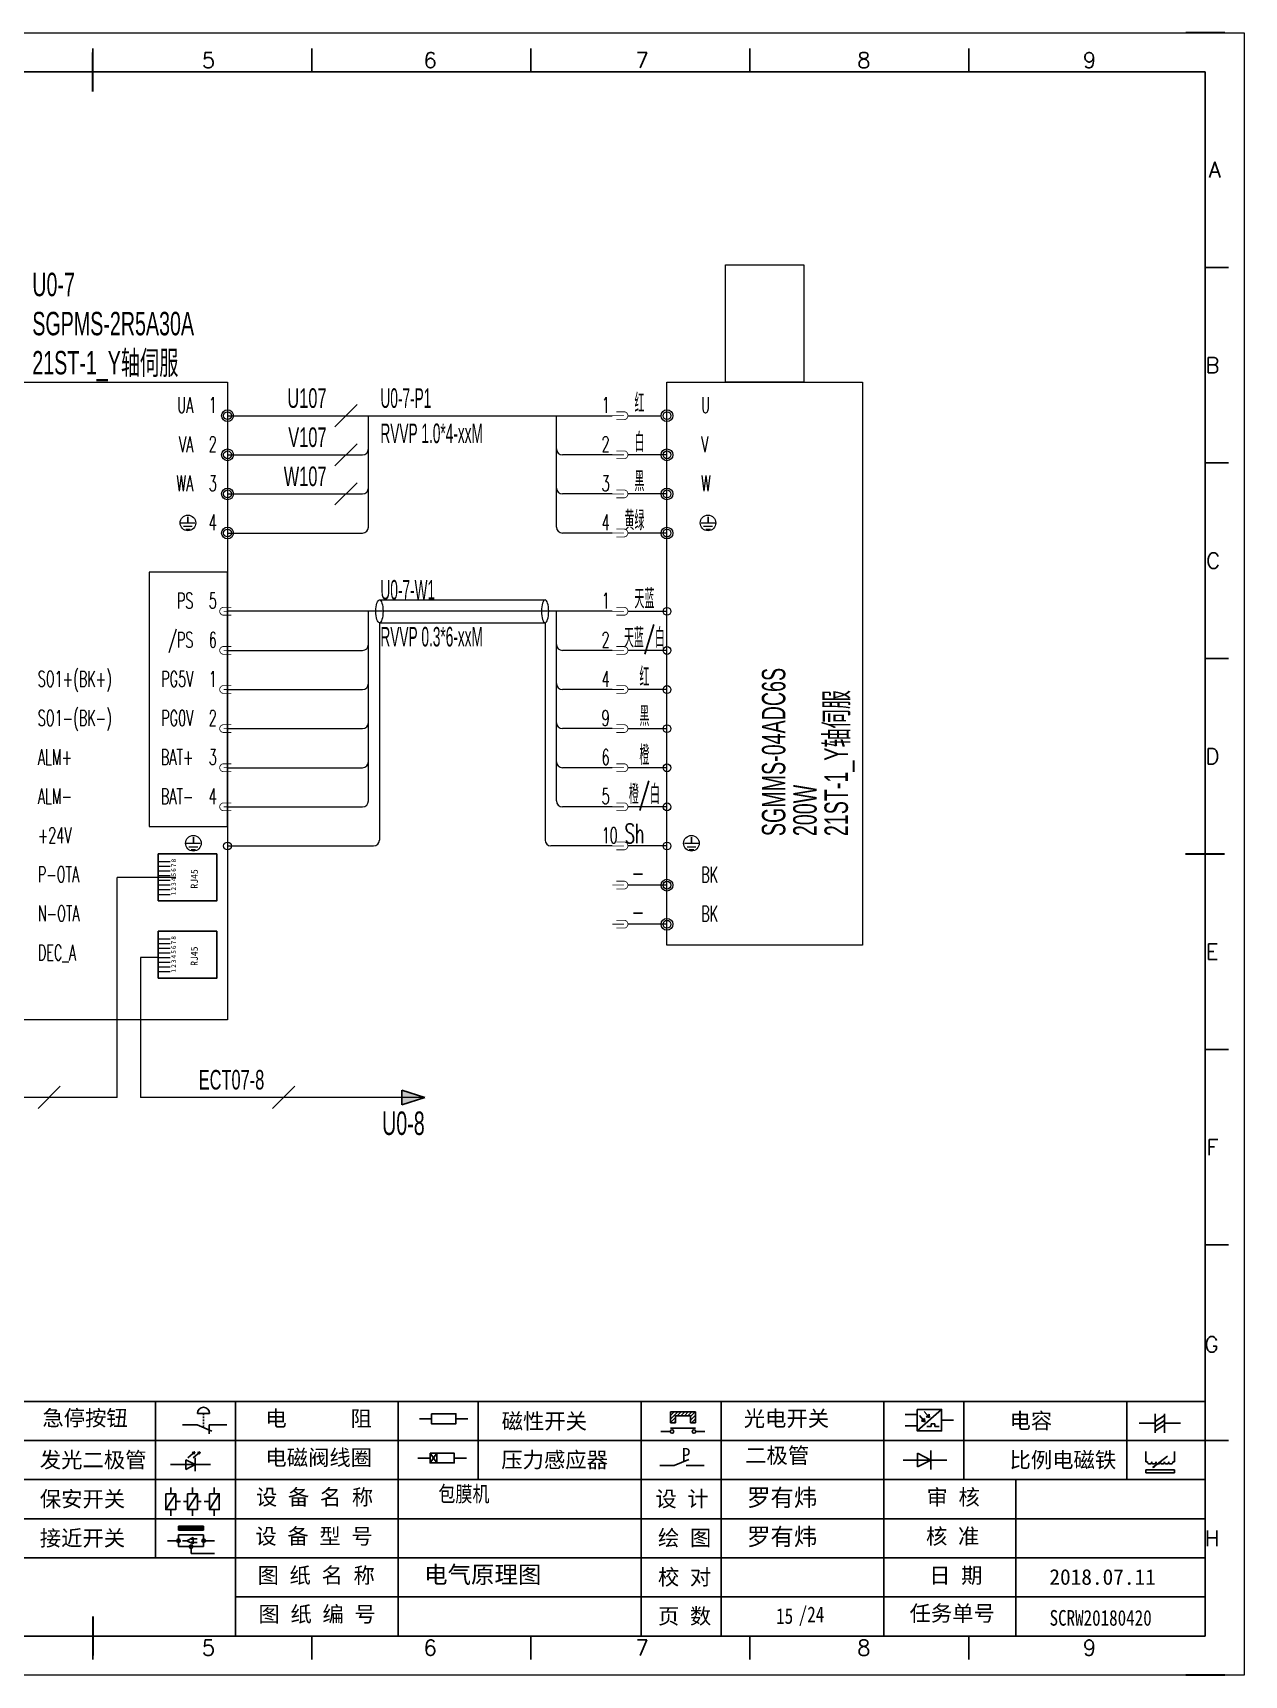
# Model space of a CAD drawing. Extents: x 49673 to 52330, y -5620 to -4375.
# Drawn here: x 51838.3 to 51993.1, y -5113.3 to -4903.3 of the extents above; entities that cross this region are included whole.
import ezdxf
from ezdxf.enums import TextEntityAlignment as Align

# ---------------------------------------------------------------- set-up
doc = ezdxf.new("R2010")
doc.units = 0
doc.header["$MEASUREMENT"] = 0
doc.layers.add('AE_BOR', color=1, linetype='Continuous')
doc.layers.add('Dimension', color=3, linetype='Continuous', lineweight=13)
doc.styles.get("Standard").update_dxf_attribs({"font": 'txt.shx'})
doc.styles.add('WD', font='simplex.shx', dxfattribs={"bigfont": 'gbcbig.shx'})
doc.styles.add('样式 8', font='arial.ttf')
doc.styles.add('楷体', font='STFANGSO.TTF', dxfattribs={"width": 0.8})
doc.styles.add('汉字', font='')
doc.styles.get('汉字').set_extended_font_data('新宋体')

# ---------------------------------------------------------------- blocks, each defined once
blk = doc.blocks.new('A$C5EEB7F37')
at = {"lineweight": 0}
for p, q in [((0, 16.82), (5.16, 16.82)), ((0, 14.82), (5.16, 14.82)), ((0, 12.82), (5.16, 12.82)), ((0, 10.82), (5.16, 10.82)), ((0, 8.82), (5.16, 8.82)), ((0, 6.82), (5.16, 6.82)), ((0, 4.82), (5.16, 4.82)), ((0, 2.82), (5.16, 2.82))]:
    blk.add_line(p, q, dxfattribs=at)
blk.add_lwpolyline([(0.07, 0), (0.07, 20.03), (25.01, 20.03), (25.01, 0)], close=True)
at = {"char_height": 2, "width": 3.7055, "attachment_point": 1, "rotation": 90}
for s, insert in [('{\\fSimSun|b0|i0|c134|p2;8}', (5.62, 16.42)), ('{\\fSimSun|b0|i0|c134|p2;7}', (5.62, 14.42)), ('{\\fSimSun|b0|i0|c134|p2;6}', (5.62, 12.42)), ('{\\fSimSun|b0|i0|c134|p2;3}', (5.62, 6.42)), ('{\\fSimSun|b0|i0|c134|p2;5}', (5.62, 10.42)), ('{\\fSimSun|b0|i0|c134|p2;4}', (5.62, 8.42)), ('{\\fSimSun|b0|i0|c134|p2;1}', (5.56, 2.42)), ('{\\fSimSun|b0|i0|c134|p2;2}', (5.62, 4.42))]:
    blk.add_mtext(s, dxfattribs=dict(at, insert=insert))
at = {"color": 7, "insert": (13.92, 5.3), "char_height": 3.024, "attachment_point": 1, "rotation": 90}
blk.add_mtext_dynamic_manual_height_columns('{\\fSimSun|b0|i0|c134|p2;RJ45}', width=47.9244, gutter_width=12.5, heights=[0], dxfattribs=at)
blk = doc.blocks.new('磁性开关')
at = {"linetype": 'ByBlock'}
h = blk.add_hatch(dxfattribs=at)
h.set_pattern_fill('ANSI31', color=256, scale=0.1, style=0)
h.set_pattern_definition([(45, (0, 0), (-0.224506403, 0.224506403), [])])
h.paths.add_polyline_path([(-1910.88, -776.69), (-1910.88, -775.29), (-1907.69, -775.29), (-1907.69, -776.69), (-1908.31, -776.69), (-1908.31, -775.79), (-1910.25, -775.79), (-1910.25, -776.69)])
for p, q in [((-1910.88, -776.69), (-1910.88, -775.29)), ((-1910.88, -775.29), (-1907.69, -775.29)), ((-1910.88, -776.69), (-1910.25, -776.69)), ((-1910.25, -776.69), (-1910.25, -775.79)), ((-1910.25, -775.79), (-1908.31, -775.79)), ((-1908.31, -776.69), (-1908.31, -775.79)), ((-1908.31, -776.69), (-1907.69, -776.69)), ((-1907.69, -775.29), (-1907.69, -776.69)), ((-1910.91, -777.81), (-1912.09, -777.81)), ((-1910.88, -777.39), (-1907.69, -777.39)), ((-1907.66, -777.81), (-1906.48, -777.81))]:
    blk.add_line(p, q, dxfattribs=at)
for centre in [(-1910.68, -777.81), (-1907.88, -777.81)]:
    blk.add_circle(centre, 0.225, dxfattribs=at)
blk = doc.blocks.new('光电开关')
at = {"linetype": 'ByBlock'}
h = blk.add_hatch(dxfattribs=at)
h.set_pattern_fill('ANSI31', color=256, scale=0.01, style=0)
h.set_pattern_definition([(45, (0.172267, 0), (-0.0224506403, 0.0224506403), [])])
h.paths.add_polyline_path([(-1882.44, -776.34), (-1882.5, -775.91), (-1882.68, -776.07)])
h.paths.add_polyline_path([(-1882.86, -776.23), (-1882.44, -776.34), (-1882.68, -776.07)])
h.paths.add_polyline_path([(-1883.05, -776.88), (-1883.11, -776.45), (-1883.29, -776.61)])
h.paths.add_polyline_path([(-1883.47, -776.77), (-1883.05, -776.88), (-1883.29, -776.61)])
for p, q in [((-1884.01, -775.96), (-1885.56, -775.96)), ((-1880.91, -775.3), (-1884.01, -778.05)), ((-1883.75, -776.09), (-1883.05, -776.88)), ((-1883.11, -776.45), (-1883.47, -776.77)), ((-1883.05, -776.88), (-1883.47, -776.77)), ((-1883.14, -775.55), (-1882.44, -776.34)), ((-1883.05, -776.88), (-1883.11, -776.45)), ((-1882.5, -775.91), (-1882.86, -776.23)), ((-1882.44, -776.34), (-1882.86, -776.23)), ((-1882.44, -776.34), (-1882.5, -775.91)), ((-1879.37, -776.67), (-1880.91, -776.67)), ((-1884.01, -777.39), (-1885.56, -777.39)), ((-1882.78, -777.47), (-1882.23, -777.47)), ((-1882.23, -777.47), (-1882.23, -777.14)), ((-1882.23, -777.14), (-1881.78, -777.14)), ((-1881.78, -777.47), (-1881.78, -777.14)), ((-1881.23, -777.47), (-1881.78, -777.47))]:
    blk.add_line(p, q, dxfattribs=at)
blk.add_lwpolyline([(-1884.01, -775.3), (-1880.91, -775.3), (-1880.91, -778.05), (-1884.01, -778.05)], close=True, dxfattribs=at)
blk = doc.blocks.new('电磁阀线圈')
at = {"linetype": 'ByBlock'}
for p, q in [((-1854.61, -796.54), (-1856.17, -796.54)), ((-1854.61, -795.92), (-1853.75, -797.16)), ((-1853.75, -795.92), (-1854.61, -797.16)), ((-1853.75, -795.92), (-1853.75, -797.16)), ((-1851.53, -796.54), (-1849.97, -796.54))]:
    blk.add_line(p, q, dxfattribs=at)
blk.add_lwpolyline([(-1854.61, -795.92), (-1851.53, -795.92), (-1851.53, -797.16), (-1854.61, -797.16)], close=True, dxfattribs=at)
blk = doc.blocks.new('压力感应器')
at = {"linetype": 'ByBlock'}
for p, q in [((-1815.59, -777.73), (-1813.71, -776.93)), ((-1817.44, -777.73), (-1815.59, -777.73)), ((-1811.78, -777.73), (-1814.05, -777.73))]:
    blk.add_line(p, q, dxfattribs=at)
at = {"linetype": 'ByBlock', "insert": (-1814.65, -775.48), "char_height": 1.68, "width": 1.2242, "attachment_point": 1}
blk.add_mtext('{\\fNSimSun|b0|i0|c134|p49;P}', dxfattribs=at)
blk = doc.blocks.new('二极管')
at = {"linetype": 'ByBlock'}
for p, q in [((-1787.52, -776.77), (-1781.92, -776.77)), ((-1783.97, -776.77), (-1785.69, -775.9)), ((-1785.69, -775.9), (-1785.69, -777.65)), ((-1783.97, -776.77), (-1785.69, -777.65)), ((-1783.97, -777.99), (-1783.97, -775.56))]:
    blk.add_line(p, q, dxfattribs=at)
blk = doc.blocks.new('电容')
at = {"linetype": 'ByBlock'}
for p, q in [((-1756.08, -782.99), (-1756.08, -780.56)), ((-1754.86, -780.79), (-1756.08, -781.55)), ((-1754.86, -782.99), (-1754.86, -780.56)), ((-1756.08, -781.77), (-1758.13, -781.77)), ((-1754.86, -781.44), (-1756.08, -782.2)), ((-1754.86, -781.99), (-1756.08, -782.75)), ((-1754.86, -781.77), (-1752.81, -781.77))]:
    blk.add_line(p, q, dxfattribs=at)
blk = doc.blocks.new('发光二极管')
at = {"linetype": 'ByBlock'}
for p, q in [((-1755.78, -785.92), (-1754.89, -785.14)), ((-1754.89, -785.14), (-1755.2, -785.22)), ((-1755.2, -785.22), (-1755.01, -785.43)), ((-1755.08, -785.92), (-1754.18, -785.14)), ((-1754.89, -785.14), (-1755.01, -785.43)), ((-1754.18, -785.14), (-1754.49, -785.22)), ((-1754.49, -785.22), (-1754.31, -785.43)), ((-1754.18, -785.14), (-1754.31, -785.43)), ((-1758.01, -786.77), (-1752.89, -786.77)), ((-1754.84, -786.77), (-1756.04, -786.16)), ((-1756.04, -786.16), (-1756.04, -787.39)), ((-1754.84, -786.77), (-1756.04, -787.39)), ((-1754.84, -787.63), (-1754.84, -785.92))]:
    blk.add_line(p, q, dxfattribs=at)
blk = doc.blocks.new('比例电磁阀')
at = {"linetype": 'ByBlock'}
for p, q in [((-1757.26, -775.38), (-1757.26, -776.71)), ((-1757.26, -776.71), (-1757.05, -776.71)), ((-1754.5, -775.98), (-1756.35, -777.44)), ((-1753.58, -776.71), (-1753.8, -776.71)), ((-1753.58, -775.38), (-1753.58, -776.71)), ((-1753.6, -777.73), (-1757.25, -777.73)), ((-1757.25, -778.13), (-1757.25, -777.73)), ((-1753.6, -778.13), (-1757.25, -778.13)), ((-1756.35, -777.44), (-1756.25, -777.25)), ((-1756.35, -777.44), (-1756.15, -777.38)), ((-1756.15, -777.38), (-1756.25, -777.25)), ((-1753.6, -777.73), (-1753.6, -778.13))]:
    blk.add_line(p, q, dxfattribs=at)
for centre in [(-1756.78, -776.71), (-1756.24, -776.71), (-1755.7, -776.71), (-1755.15, -776.71), (-1754.61, -776.71), (-1754.07, -776.71)]:
    blk.add_arc(centre, 0.271, 180, 0, dxfattribs=at)
blk = doc.blocks.new('保安开关')
at = {"linetype": 'ByBlock'}
for p, q in [((-1757.33, -790.79), (-1758.6, -792.81)), ((-1757.96, -790.79), (-1757.96, -789.97)), ((-1754.54, -790.79), (-1755.81, -792.81)), ((-1755.17, -790.79), (-1755.17, -789.97)), ((-1751.75, -790.79), (-1753.02, -792.81)), ((-1752.39, -790.79), (-1752.39, -789.97)), ((-1757.96, -792.81), (-1757.96, -793.62)), ((-1757.33, -791.8), (-1756.72, -791.8)), ((-1756.35, -791.8), (-1755.89, -791.8)), ((-1755.17, -792.81), (-1755.17, -793.62)), ((-1754.52, -791.8), (-1754.06, -791.8)), ((-1753.69, -791.8), (-1753.08, -791.8)), ((-1752.39, -792.81), (-1752.39, -793.62))]:
    blk.add_line(p, q, dxfattribs=at)
for points in [[(-1758.6, -790.79), (-1757.33, -790.79), (-1757.33, -792.81), (-1758.6, -792.81)], [(-1755.81, -790.79), (-1754.54, -790.79), (-1754.54, -792.81), (-1755.81, -792.81)], [(-1753.02, -790.79), (-1751.75, -790.79), (-1751.75, -792.81), (-1753.02, -792.81)]]:
    blk.add_lwpolyline(points, close=True, dxfattribs=at)
blk = doc.blocks.new('接近开关')
at = {"linetype": 'ByBlock'}
h = blk.add_hatch(dxfattribs=at)
h.set_pattern_fill('ANSI31', color=256, scale=0.01, style=0)
h.set_pattern_definition([(45, (-89.131516, -30.795668), (-0.0224506403, 0.0224506403), [])])
h.paths.add_polyline_path([(-1516.96, -1123.35), (-1516.96, -1122.85), (-1513.76, -1122.85), (-1513.76, -1123.35)])
for p, q in [((-1516.96, -1123.35), (-1516.96, -1122.85)), ((-1516.96, -1122.85), (-1513.76, -1122.85)), ((-1516.96, -1123.35), (-1513.76, -1123.35)), ((-1513.76, -1122.85), (-1513.76, -1123.35)), ((-1517.18, -1124.71), (-1518.36, -1124.71)), ((-1516.96, -1123.95), (-1513.76, -1123.95)), ((-1516.96, -1123.95), (-1516.96, -1125.47)), ((-1516.96, -1125.47), (-1513.76, -1125.47)), ((-1515.91, -1124.71), (-1516.45, -1124.71)), ((-1515.11, -1124.31), (-1515.91, -1124.71)), ((-1515.11, -1125.11), (-1515.91, -1124.71)), ((-1515.33, -1124.53), (-1515.17, -1124.53)), ((-1515.33, -1124.88), (-1515.17, -1124.88)), ((-1515.25, -1124.45), (-1515.25, -1124.61)), ((-1515.11, -1124.31), (-1515.11, -1125.11)), ((-1515.11, -1124.48), (-1514.58, -1124.48)), ((-1515.11, -1124.94), (-1514.58, -1124.94)), ((-1513.76, -1123.95), (-1513.76, -1125.47)), ((-1513.54, -1124.71), (-1512.36, -1124.71)), ((-1515.36, -1125.69), (-1515.36, -1126.36)), ((-1515.36, -1126.36), (-1512.36, -1126.36))]:
    blk.add_line(p, q, dxfattribs=at)
for centre in [(-1516.96, -1124.71), (-1515.36, -1125.47), (-1513.76, -1124.71)]:
    blk.add_circle(centre, 0.225, dxfattribs=at)
blk = doc.blocks.new('电阻')
at = {"linetype": 'ByBlock'}
for p, q in [((-3.09, 0), (-1.57, 0)), ((1.57, 0), (3.09, 0))]:
    blk.add_line(p, q, dxfattribs=at)
blk.add_lwpolyline([(-1.57, 0.63), (1.57, 0.63), (1.57, -0.63), (-1.57, -0.63)], close=True, dxfattribs=at)
blk = doc.blocks.new('急停按钮')
at = {"linetype": 'ByBlock'}
for p, q in [((-1.86, 0), (0, 0)), ((0, 0), (1.88, -0.81)), ((0.06, 1.45), (1.61, 1.45)), ((0.83, 1.45), (0.83, 1.24)), ((0.83, 1.07), (0.83, 0.85)), ((0.83, 0.68), (0.83, 0.47)), ((0.83, 0.29), (0.83, 0.08)), ((3.81, 0), (1.54, 0)), ((1.54, 0), (1.54, -1.15)), ((0.83, -0.09), (0.83, -0.24))]:
    blk.add_line(p, q, dxfattribs=at)
blk.add_arc((0.83, 1.45), 0.774, 0, 180)
blk = doc.blocks.new('电控横A4')
for p, q in [((292, -5), (5, -5)), ((292, -205), (292, -5)), ((10.03, -205), (289.53, -205)), ((130.8, -205), (190.75, -205)), ((190.75, -205), (259.54, -205))]:
    blk.add_line(p, q)
at = {"linetype": 'ByBlock'}
for p, q in [((292, -175), (5, -175)), ((292, -180), (5, -180)), ((292, -185), (5, -185)), ((292, -190), (5, -190)), ((292, -195), (5, -195)), ((292, -200), (168.03, -200))]:
    blk.add_line(p, q, dxfattribs=at)
at = {"color": 0, "lineweight": -2}
for p, q in [((157.79, -175), (157.79, -195)), ((168.03, -175), (168.03, -204.92)), ((188.84, -175), (188.84, -185)), ((199.08, -175), (199.08, -185)), ((219.89, -175), (219.89, -185)), ((230.12, -175), (230.12, -185)), ((250.93, -175), (250.93, -185)), ((261.17, -175), (261.17, -185)), ((281.98, -175), (281.98, -185)), ((188.84, -185), (188.84, -204.92)), ((219.89, -185), (219.89, -205)), ((230.12, -185), (230.12, -205)), ((250.93, -185), (250.93, -205)), ((267.79, -185), (267.79, -205))]:
    blk.add_line(p, q, dxfattribs=at)
at = {"color": 0, "ltscale": 2}
for p, q in [((292, -205), (292, -183.55)), ((259.54, -205), (289.53, -205)), ((259.54, -205), (292, -205))]:
    blk.add_line(p, q, dxfattribs=at)
at = {"layer": 'AE_BOR', "color": 1, "lineweight": 15}
for p, q in [((0, 0), (297, 0)), ((297, 0), (297, -210)), ((297, -210), (0, -210))]:
    blk.add_line(p, q, dxfattribs=at)
at = {"layer": 'AE_BOR'}
for p, q in [((149.78, -5), (149.78, -2)), ((177.78, -5), (177.78, -2)), ((205.78, -5), (205.78, -2)), ((233.78, -5), (233.78, -2)), ((261.78, -5), (261.78, -2)), ((292, -30), (295, -30)), ((292, -55), (295, -55)), ((292, -80), (295, -80)), ((292, -130), (295, -130)), ((292, -155), (295, -155)), ((292, -180), (295, -180)), ((149.78, -205), (149.78, -208)), ((177.78, -205), (177.78, -208)), ((205.78, -205), (205.78, -208)), ((233.78, -205), (233.78, -208)), ((261.78, -205), (261.78, -208))]:
    blk.add_line(p, q, dxfattribs=at)
at = {"layer": 'AE_BOR', "lineweight": 30}
for p, q in [((294.53, 0), (289.53, 0)), ((294.53, -210), (289.53, -210))]:
    blk.add_line(p, q, dxfattribs=at)
at = {"layer": 'AE_BOR', "color": 2, "lineweight": 30}
for p, q in [((149.78, -7.5), (149.78, -2.5)), ((289.5, -105), (294.5, -105)), ((149.78, -202.5), (149.78, -207.5)), ((149.78, -205), (149.78, -207.5))]:
    blk.add_line(p, q, dxfattribs=at)
for name, p in [('急停按钮', (163.12, -177.98)), ('电阻', (194.66, -177.22))]:
    blk.add_blockref(name, p)
at = {"linetype": 'ByBlock'}
for name, p in [('磁性开关', (2134.53, 598.96)), ('光电开关', (2139.22, 599.27)), ('电容', (2041.69, 603.98)), ('发光二极管', (1917.72, 603.69)), ('电磁阀线圈', (2047.53, 614.3)), ('压力感应器', (2039.72, 594.52)), ('二极管', (2040.91, 594.27)), ('比例电磁阀', (2041.69, 593.98)), ('保安开关', (1917.72, 603.98)), ('接近开关', (1677.72, 931.9))]:
    blk.add_blockref(name, p, dxfattribs=at)
at = {"char_height": 2, "attachment_point": 1, "style": '汉字'}
for s, insert in [('{\\fKaiTi_GB2312|b0|i0|c134|p49;急停按钮}', (143.35, -176.12)), ('{\\fKaiTi_GB2312|b0|i0|c134|p49;电      阻}', (171.86, -176.19)), ('{\\fKaiTi_GB2312|b0|i0|c134|p49;磁性开关}', (202.07, -176.53)), ('{\\fKaiTi_GB2312|b0|i0|c134|p49;光电开关}', (233.02, -176.19)), ('{\\fKaiTi_GB2312|b0|i0|c134|p49;电容}', (267, -176.48)), ('{\\fKaiTi_GB2312|b0|i0|c134|p49;发光二极管}', (143.02, -181.48)), ('{\\fKaiTi_GB2312|b0|i0|c134|p49;电磁阀线圈}', (171.86, -181.19)), ('{\\fKaiTi_GB2312|b0|i0|c134|p49;压力感应器}', (202.02, -181.47)), ('{\\fKaiTi_GB2312|b0|i0|c134|p49;二极管}', (233.2, -180.91)), ('{\\fKaiTi_GB2312|b0|i0|c134|p49;比例电磁铁}', (267, -181.48)), ('{\\fKaiTi_GB2312|b0|i0|c134|p49;保安开关}', (143.02, -186.48)), ('{\\fKaiTi_GB2312|b0|i0|c134|p0;设 备 名 称}', (170.65, -186.24)), ('{\\fKaiTi_GB2312|b0|i0|c134|p0;设 计}', (221.72, -186.46)), ('{\\fKaiTi_GB2312|b0|i0|c134|p0;审 核}', (256.39, -186.25)), ('{\\fKaiTi_GB2312|b0|i0|c134|p0;设 备 型 号}', (170.58, -191.24)), ('{\\fKaiTi_GB2312|b0|i0|c134|p0;核 准}', (256.32, -191.25)), ('{\\fKaiTi_GB2312|b0|i0|c134|p49;接近开关}', (143.02, -191.48)), ('{\\fKaiTi_GB2312|b0|i0|c134|p0;绘 图}', (222.05, -191.46)), ('{\\fKaiTi_GB2312|b0|i0|c134|p0;图 纸 名 称}', (170.86, -196.24)), ('{\\fKaiTi_GB2312|b0|i0|c134|p0;校 对}', (222.05, -196.46)), ('{\\fKaiTi_GB2312|b0|i0|c134|p0;日 期}', (256.72, -196.25)), ('{\\fKaiTi_GB2312|b0|i0|c134|p0;图 纸 编 号}', (170.98, -201.2)), ('{\\fKaiTi_GB2312|b0|i0|c134|p0;页 数}', (222.05, -201.46)), ('{\\fKaiTi_GB2312|b0|i0|c134|p0;任务单号}', (254.22, -201.1))]:
    blk.add_mtext(s, dxfattribs=dict(at, insert=insert))
at = {"color": 0, "lineweight": 0, "char_height": 2, "attachment_point": 1, "style": '楷体'}
for s, insert, width in [('包膜机', (193.97, -185.83), 9.1252), ('/24', (240.05, -201.23), 5.6327), ('SCRW20180420', (272.12, -201.68), 9.8608)]:
    blk.add_mtext(s, dxfattribs=dict(at, insert=insert, width=width))
at = {"attachment_point": 1}
for s, insert, char_height, width in [('{\\fKaiTi_GB2312|b0|i0|c134|p49;罗有炜}', (233.43, -186.2), 2.2, 15.3175), ('{\\fKaiTi_GB2312|b0|i0|c134|p49;罗有炜}', (233.43, -191.2), 2.2, 15.3175), ('{\\fKaiTi_GB2312|b0|i0|c134|p49;电气原理图}', (192.15, -196.05), 2.2, 25.88), ('{\\fKaiTi_GB2312|b0|i0|c134|p49;2018.07.11}', (272.1, -196.45), 2, 60.2542)]:
    blk.add_mtext(s, dxfattribs=dict(at, insert=insert, char_height=char_height, width=width))
at = {"layer": 'AE_BOR', "style": 'WD'}
for s, p in [('5', (164.59, -4.5)), ('6', (192.94, -4.5)), ('7', (220.04, -4.5)), ('8', (248.37, -4.5)), ('9', (277.23, -4.5)), ('5', (164.59, -207.5)), ('6', (192.94, -207.5)), ('7', (220.04, -207.5)), ('8', (248.37, -207.5)), ('9', (277.23, -207.5))]:
    blk.add_text(s, height=2, dxfattribs=at).set_placement(p, align=Align.CENTER)
for s, p in [('A', (294.03, -17.5)), ('B', (293.84, -42.5)), ('C', (293.93, -67.5)), ('D', (293.84, -92.5)), ('E', (293.74, -117.5)), ('F', (293.74, -142.5)), ('F', (293.74, -142.5)), ('G', (293.74, -167.72)), ('H', (293.84, -192.5))]:
    blk.add_text(s, height=2, dxfattribs=at).set_placement(p, align=Align.MIDDLE_RIGHT)

msp = doc.modelspace()

# ---------------------------------------------------------------- hatches: boundary and pattern name
msp.add_hatch(color=256).paths.add_polyline_path([(51888.38, -5039.44), (51885.46, -5040.38), (51885.46, -5038.51)])
msp.add_hatch(color=256).paths.add_polyline_path([(51888.38, -5039.44), (51885.46, -5040.38), (51885.46, -5038.51)])

# ---------------------------------------------------------------- linework, layer by layer
at = {"lineweight": 0}
for p, q in [((51863.17, -4952.28), (51912.36, -4952.28)), ((51881.18, -4966.53), (51881.18, -4952.28)), ((51905.23, -4966.53), (51905.23, -4952.28)), ((51914.36, -4952.28), (51918.6, -4952.28)), ((51863.17, -4957.28), (51880.43, -4957.28)), ((51912.36, -4957.28), (51905.98, -4957.28)), ((51919.35, -4957.28), (51914.36, -4957.28)), ((51863.17, -4962.28), (51880.43, -4962.28)), ((51912.36, -4962.28), (51905.98, -4962.28)), ((51919.35, -4962.28), (51914.36, -4962.28)), ((51857.22, -4965.99), (51859.01, -4965.99)), ((51857.55, -4966.42), (51858.67, -4966.42)), ((51923.71, -4965.99), (51925.5, -4965.99)), ((51924.04, -4966.42), (51925.16, -4966.42)), ((51857.84, -4966.77), (51858.41, -4966.77)), ((51863.17, -4967.28), (51880.43, -4967.28)), ((51912.36, -4967.28), (51905.98, -4967.28)), ((51919.35, -4967.29), (51914.36, -4967.29)), ((51924.33, -4966.77), (51924.9, -4966.77)), ((51882.61, -4975.83), (51903.77, -4975.83)), ((51912.36, -4977.29), (51863.17, -4977.29)), ((51881.18, -5001.54), (51881.18, -4977.29)), ((51882.59, -4978.76), (51882.59, -5006.55)), ((51882.59, -4978.76), (51903.77, -4978.76)), ((51903.77, -4978.76), (51903.77, -5006.55)), ((51905.23, -5001.54), (51905.23, -4977.29)), ((51919.35, -4977.3), (51914.36, -4977.3)), ((51863.17, -4982.29), (51880.43, -4982.29)), ((51912.36, -4982.29), (51905.98, -4982.29)), ((51919.35, -4982.3), (51914.36, -4982.3)), ((51863.17, -4987.29), (51880.43, -4987.29)), ((51912.36, -4987.29), (51905.98, -4987.29)), ((51919.35, -4987.3), (51914.36, -4987.3)), ((51863.17, -4992.29), (51880.43, -4992.29)), ((51912.36, -4992.29), (51905.98, -4992.29)), ((51919.35, -4992.3), (51914.36, -4992.3)), ((51863.17, -4997.29), (51880.43, -4997.29)), ((51912.36, -4997.29), (51905.98, -4997.29)), ((51919.35, -4997.3), (51914.36, -4997.3)), ((51863.17, -5002.29), (51880.43, -5002.29)), ((51912.36, -5002.29), (51905.98, -5002.29)), ((51919.35, -5002.3), (51914.36, -5002.3)), ((51857.9, -5006.96), (51859.69, -5006.96)), ((51858.24, -5007.39), (51859.36, -5007.39)), ((51858.52, -5007.74), (51859.09, -5007.74)), ((51863.17, -5007.3), (51881.84, -5007.3)), ((51912.36, -5007.29), (51904.52, -5007.29)), ((51919.35, -5007.3), (51914.36, -5007.3)), ((51921.58, -5006.96), (51923.37, -5006.96)), ((51921.92, -5007.39), (51923.04, -5007.39)), ((51922.2, -5007.74), (51922.78, -5007.74)), ((51919.35, -5012.31), (51914.36, -5012.31)), ((51919.35, -5017.31), (51914.36, -5017.31))]:
    msp.add_line(p, q, dxfattribs=at)
for p, q in [((51858.11, -4965.2), (51858.11, -4965.99)), ((51924.6, -4965.2), (51924.6, -4965.99)), ((51858.8, -5006.16), (51858.8, -5006.95)), ((51922.48, -5006.16), (51922.48, -5006.95)), ((51888.38, -5039.44), (51885.46, -5038.51)), ((51885.46, -5040.38), (51885.46, -5038.51)), ((51888.38, -5039.44), (51885.46, -5038.51)), ((51888.38, -5039.44), (51885.46, -5040.38)), ((51888.38, -5039.44), (51885.46, -5040.38))]:
    msp.add_line(p, q)
at = {"color": 3, "lineweight": 0}
for p, q in [((51849.07, -5039.44), (51849.07, -5011.33)), ((51856.58, -5011.33), (51849.07, -5011.33)), ((51852.04, -5021.56), (51852.04, -5039.44)), ((51854.29, -5021.56), (51852.04, -5021.56)), ((51849.07, -5039.44), (51816.23, -5039.44)), ((51888.38, -5039.44), (51852.04, -5039.44))]:
    msp.add_line(p, q, dxfattribs=at)
at = {"lineweight": 0}
for points in [[(51926.85, -4933), (51936.85, -4933), (51936.85, -4948), (51926.85, -4948)], [(51834.54, -4948), (51863.17, -4948), (51863.17, -5029.51), (51834.54, -5029.51)], [(51919.35, -4948), (51944.35, -4948), (51944.35, -5020), (51919.35, -5020)], [(51863.17, -4972.29), (51853.17, -4972.29), (51853.17, -5004.79), (51863.17, -5004.79)]]:
    msp.add_lwpolyline(points, close=True, dxfattribs=at)
at = {"color": 3, "lineweight": 0, "const_width": 0.1, "flags": 128}
for points in [[(51912.86, -4951.78), (51913.86, -4951.78, -1), (51913.86, -4952.78), (51912.86, -4952.78)], [(51912.86, -4956.78), (51913.86, -4956.78, -1), (51913.86, -4957.78), (51912.86, -4957.78)], [(51912.86, -4961.78), (51913.86, -4961.78, -1), (51913.86, -4962.78), (51912.86, -4962.78)], [(51912.86, -4966.78), (51913.86, -4966.78, -1), (51913.86, -4967.78), (51912.86, -4967.78)], [(51863.67, -4976.79), (51862.67, -4976.79, 1), (51862.67, -4977.79), (51863.67, -4977.79)], [(51912.86, -4976.79), (51913.86, -4976.79, -1), (51913.86, -4977.79), (51912.86, -4977.79)], [(51863.67, -4981.79), (51862.67, -4981.79, 1), (51862.67, -4982.79), (51863.67, -4982.79)], [(51912.86, -4981.79), (51913.86, -4981.79, -1), (51913.86, -4982.79), (51912.86, -4982.79)], [(51863.67, -4986.79), (51862.67, -4986.79, 1), (51862.67, -4987.79), (51863.67, -4987.79)], [(51912.86, -4986.79), (51913.86, -4986.79, -1), (51913.86, -4987.79), (51912.86, -4987.79)], [(51863.67, -4991.79), (51862.67, -4991.79, 1), (51862.67, -4992.79), (51863.67, -4992.79)], [(51912.86, -4991.79), (51913.86, -4991.79, -1), (51913.86, -4992.79), (51912.86, -4992.79)], [(51863.67, -4996.79), (51862.67, -4996.79, 1), (51862.67, -4997.79), (51863.67, -4997.79)], [(51912.86, -4996.79), (51913.86, -4996.79, -1), (51913.86, -4997.79), (51912.86, -4997.79)], [(51863.67, -5001.79), (51862.67, -5001.79, 1), (51862.67, -5002.79), (51863.67, -5002.79)], [(51912.86, -5001.79), (51913.86, -5001.79, -1), (51913.86, -5002.79), (51912.86, -5002.79)], [(51912.86, -5006.79), (51913.86, -5006.79, -1), (51913.86, -5007.79), (51912.86, -5007.79)], [(51912.86, -5011.8), (51913.86, -5011.8, -1), (51913.86, -5012.8), (51912.86, -5012.8)], [(51912.86, -5016.8), (51913.86, -5016.8, -1), (51913.86, -5017.8), (51912.86, -5017.8)]]:
    msp.add_lwpolyline(points, format="xyb", dxfattribs=at)
for points in [[(51913.86, -4952.28), (51912.36, -4952.28)], [(51913.86, -4957.28), (51912.36, -4957.28)], [(51913.86, -4962.28), (51912.36, -4962.28)], [(51913.86, -4967.28), (51912.36, -4967.28)], [(51862.67, -4977.29), (51864.17, -4977.29)], [(51913.86, -4977.29), (51912.36, -4977.29)], [(51862.67, -4982.29), (51864.17, -4982.29)], [(51913.86, -4982.29), (51912.36, -4982.29)], [(51862.67, -4987.29), (51864.17, -4987.29)], [(51913.86, -4987.29), (51912.36, -4987.29)], [(51862.67, -4992.29), (51864.17, -4992.29)], [(51913.86, -4992.29), (51912.36, -4992.29)], [(51862.67, -4997.29), (51864.17, -4997.29)], [(51913.86, -4997.29), (51912.36, -4997.29)], [(51862.67, -5002.29), (51864.17, -5002.29)], [(51913.86, -5002.29), (51912.36, -5002.29)], [(51913.86, -5007.29), (51912.36, -5007.29)], [(51913.86, -5012.3), (51912.36, -5012.3)], [(51913.86, -5017.3), (51912.36, -5017.3)]]:
    msp.add_lwpolyline(points, dxfattribs=at)
at = {"lineweight": 0}
for centre, radius in [((51863.17, -4952.28), 0.75), ((51863.17, -4952.28), 0.5), ((51919.35, -4952.28), 0.75), ((51919.35, -4952.28), 0.5), ((51863.17, -4957.28), 0.75), ((51863.17, -4957.28), 0.5), ((51919.35, -4957.28), 0.75), ((51919.35, -4957.28), 0.5), ((51863.17, -4962.28), 0.75), ((51863.17, -4962.28), 0.5), ((51919.35, -4962.28), 0.75), ((51919.35, -4962.28), 0.5), ((51858.11, -4965.99), 1), ((51924.6, -4965.99), 1), ((51863.17, -4967.28), 0.75), ((51863.17, -4967.28), 0.5), ((51919.35, -4967.29), 0.75), ((51919.35, -4967.29), 0.5), ((51919.35, -4977.3), 0.5), ((51919.35, -4982.3), 0.5), ((51919.35, -4987.3), 0.5), ((51919.35, -4992.3), 0.5), ((51919.35, -4997.3), 0.5), ((51919.35, -5002.3), 0.5), ((51858.8, -5006.95), 1), ((51922.48, -5006.95), 1), ((51863.17, -5007.3), 0.5), ((51919.35, -5007.3), 0.5), ((51919.35, -5012.31), 0.75), ((51919.35, -5012.31), 0.5), ((51919.35, -5017.31), 0.75), ((51919.35, -5017.31), 0.5)]:
    msp.add_circle(centre, radius, dxfattribs=at)
for centre, start, end in [((51880.43, -4956.53), 270, 0), ((51905.98, -4956.53), 180, 270), ((51880.43, -4961.53), 270, 0), ((51905.98, -4961.53), 180, 270), ((51880.43, -4966.53), 270, 0), ((51905.98, -4966.53), 180, 270), ((51880.43, -4981.54), 270, 0), ((51905.98, -4981.54), 180, 270), ((51880.43, -4986.54), 270, 0), ((51905.98, -4986.54), 180, 270), ((51880.43, -4991.54), 270, 0), ((51905.98, -4991.54), 180, 270), ((51880.43, -4996.54), 270, 0), ((51905.98, -4996.54), 180, 270), ((51880.43, -5001.54), 270, 0), ((51905.98, -5001.54), 180, 270), ((51881.84, -5006.55), 270, 0), ((51904.52, -5006.54), 180, 270)]:
    msp.add_arc(centre, 0.75, start, end, dxfattribs=at)
msp.add_ellipse((51882.59, -4977.29), major_axis=(0, 1.47), ratio=0.316938, dxfattribs=at)
at = {"lineweight": 0, "extrusion": (0, 0, -1)}
msp.add_ellipse((51903.77, -4977.29), major_axis=(0, 1.47), ratio=0.316938, dxfattribs=at)
at = {"layer": 'Dimension', "lineweight": 0}
for p, q in [((51876.91, -4953.69), (51879.73, -4950.86)), ((51876.91, -4958.69), (51879.73, -4955.86)), ((51876.91, -4963.69), (51879.73, -4960.86)), ((51838.96, -5040.86), (51841.78, -5038.03)), ((51868.94, -5040.86), (51871.76, -5038.03))]:
    msp.add_line(p, q, dxfattribs=at)

# ---------------------------------------------------------------- block references
msp.add_blockref('电控横A4', (51696.15, -4903.32))
at = {"lineweight": 0, "xscale": 0.2999999999992724, "yscale": 0.2999999999992724, "zscale": 0.2999999999992724}
for p in [(51854.29, -5014.33), (51854.29, -5024.21)]:
    msp.add_blockref('A$C5EEB7F37', p, dxfattribs=at)

# ---------------------------------------------------------------- texts
at = {"lineweight": 0, "style": 'WD', "width": 0.6}
for s, height, p in [('红', 2.5, (51916.47, -4951.93)), ('UA', 2, (51858.8, -4951.93)), ('1', 2, (51861.8, -4951.92)), ('VA', 2, (51858.8, -4956.93)), ('2', 2, (51861.8, -4956.92)), ('白', 2.5, (51916.47, -4956.93)), ('WA', 2, (51858.8, -4961.93)), ('3', 2, (51861.8, -4961.92)), ('黑', 2.5, (51916.47, -4961.93)), ('黄绿', 2.5, (51916.47, -4966.93)), ('4', 2, (51861.8, -4966.93)), ('Sh', 2.5, (51916.47, -5006.95)), ('-', 2.5, (51916.47, -5011.96)), ('-', 2.5, (51916.47, -5016.96))]:
    msp.add_text(s, height=height, dxfattribs=at).set_placement(p, align=Align.RIGHT)
for s, p in [('1', (51911, -4951.92)), ('U', (51923.72, -4951.93)), ('2', (51911, -4956.92)), ('V', (51923.72, -4956.93)), ('3', (51911, -4961.92)), ('W', (51923.72, -4961.93)), ('4', (51911, -4966.93)), ('1', (51911, -4976.94)), ('2', (51911, -4981.94)), ('SO1+(BK+)', (51838.91, -4986.93)), ('4', (51911, -4986.94)), ('SO1-(BK-)', (51838.91, -4991.93)), ('9', (51911, -4991.94)), ('ALM+', (51838.91, -4996.93)), ('6', (51911, -4996.94)), ('ALM-', (51838.91, -5001.93)), ('5', (51911, -5001.94)), ('+24V', (51838.91, -5006.93)), ('10', (51911, -5006.94)), ('P-OTA', (51838.91, -5011.93)), ('BK', (51923.72, -5011.96)), ('N-OTA', (51838.91, -5016.93)), ('BK', (51923.72, -5016.96)), ('DEC_A', (51838.91, -5021.93))]:
    msp.add_text(s, height=2, dxfattribs=at).set_placement(p)
at = {"color": 6, "lineweight": 0, "style": 'WD', "width": 0.6}
for s, p in [('天蓝', (51916.47, -4976.95)), ('天蓝/白', (51916.47, -4981.95)), ('红', (51916.47, -4986.95)), ('黑', (51916.47, -4991.95)), ('橙', (51916.47, -4996.95)), ('橙/白', (51916.47, -5001.95))]:
    msp.add_text(s, height=2.5, dxfattribs=at).set_placement(p, align=Align.CENTER)
for s, p in [('PS', (51858.8, -4976.94)), ('5', (51861.8, -4976.94)), ('/PS', (51858.8, -4981.94)), ('6', (51861.8, -4981.94)), ('PG5V', (51858.8, -4986.94)), ('1', (51861.8, -4986.94)), ('PG0V', (51858.8, -4991.95)), ('2', (51861.8, -4991.95)), ('BAT+', (51858.8, -4996.94)), ('3', (51861.8, -4996.94)), ('BAT-', (51858.8, -5001.95)), ('4', (51861.8, -5001.95))]:
    msp.add_text(s, height=2, dxfattribs=at).set_placement(p, align=Align.RIGHT)
at = {"layer": 'Dimension', "lineweight": 0, "style": '样式 8', "width": 0.6}
for s, p in [('U0-7', (51838.21, -4937)), ('SGPMS-2R5A30A', (51838.21, -4942)), ('21ST-1_Y轴伺服', (51838.21, -4947))]:
    msp.add_text(s, height=3, dxfattribs=at).set_placement(p)
for s, height, p in [('U107', 2.5, (51875.83, -4951.28)), ('V107', 2.5, (51875.83, -4956.28)), ('W107', 2.5, (51875.83, -4961.28)), ('ECT07-8', 2.5, (51867.87, -5038.44)), ('U0-8', 3, (51888.38, -5044.25))]:
    msp.add_text(s, height=height, dxfattribs=at).set_placement(p, align=Align.RIGHT)
at = {"layer": 'Dimension', "color": 3, "lineweight": 0, "style": '样式 8', "width": 0.5}
for s, p in [('U0-7-P1', (51882.72, -4951.28)), ('U0-7-W1', (51882.72, -4975.79))]:
    msp.add_text(s, height=2.5, dxfattribs=at).set_placement(p)
at = {"layer": 'Dimension', "color": 1, "lineweight": 0, "style": '样式 8', "width": 0.5}
for s, p in [('RVVP 1.0*4-xxM', (51882.72, -4953.28)), ('RVVP 0.3*6-xxM', (51882.72, -4979.29))]:
    msp.add_text(s, height=2.5, dxfattribs=at).set_placement(p, align=Align.TOP_LEFT)
at = {"layer": 'Dimension', "color": 6, "lineweight": 0, "style": '样式 8', "width": 0.6}
for s, p in [('SGMMS-04ADC6S', (51934.49, -5006.04)), ('21ST-1_Y轴伺服', (51942.49, -5006.04))]:
    msp.add_text(s, height=3, rotation=90, dxfattribs=at).set_placement(p)
at = {"layer": 'Dimension', "lineweight": 0, "style": '样式 8', "width": 0.6}
msp.add_text('200W', height=3, rotation=90, dxfattribs=at).set_placement((51938.49, -5006.04))
at = {"layer": 'Dimension', "color": 0, "lineweight": 0, "insert": (51933.31, -5104.77), "char_height": 2, "width": 2.9421, "attachment_point": 1, "style": '楷体'}
msp.add_mtext('15', dxfattribs=at)

doc.saveas('drawing.dxf')
